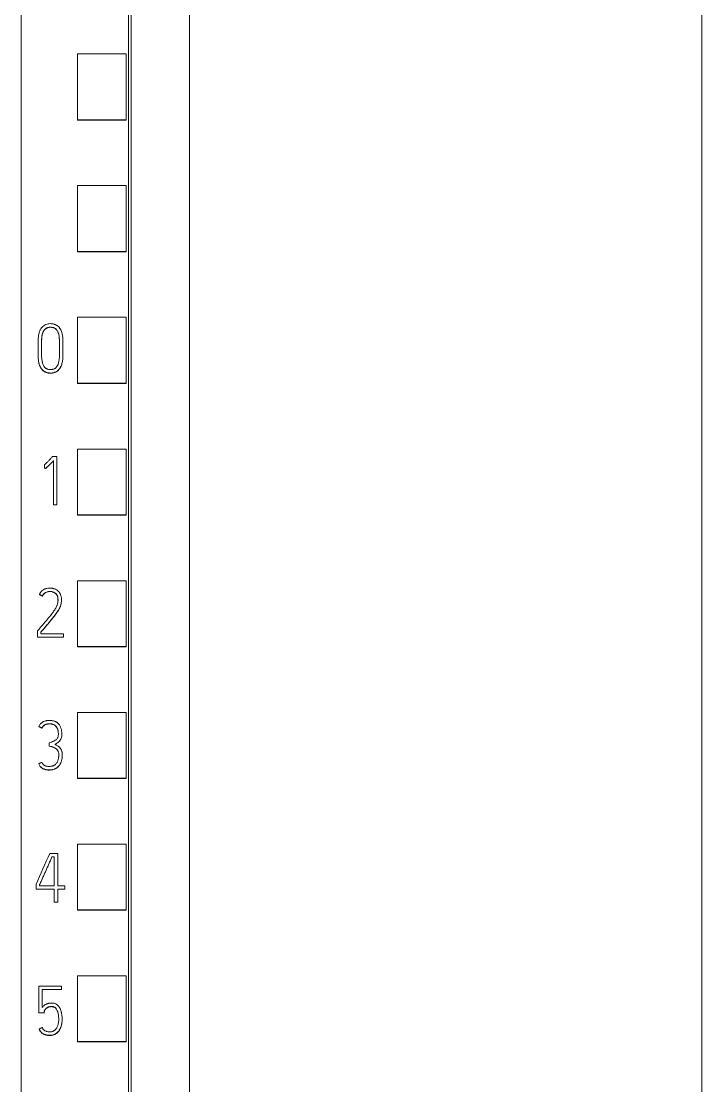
# Model space of a CAD drawing. Header units: millimetres. Extents: x 4134 to 7422, y 1400 to 3585.
# Drawn here: x 5250.65 to 5278.55, y 3271.33 to 3314.99 of the extents above; entities that cross this region are included whole.
import ezdxf

# ---------------------------------------------------------------- set-up
doc = ezdxf.new("R2010")
doc.units = ezdxf.units.MM
doc.layers.add('000-PI-Oprema', color=30, linetype='Continuous', lineweight=5)

# ---------------------------------------------------------------- blocks, each defined once
blk = doc.blocks.new('S7-1500 DI HF - 6ES7521-1BL00-0AB0')
at = {"layer": '000-PI-Oprema', "color": 0, "linetype": 'ByBlock', "lineweight": 0}
for p, q in [((34.8, 134.681), (34.8, 21.262)), ((4.4, 132.4), (4.4, 23.585)), ((2.3, 85.17), (2.3, 87.872)), ((4.3, 87.872), (2.3, 87.872)), ((4.3, 85.17), (4.3, 87.872)), ((2.3, 85.149), (2.3, 85.17)), ((4.3, 85.17), (2.3, 85.17)), ((4.3, 85.149), (2.3, 85.149)), ((4.3, 85.149), (4.3, 85.17)), ((2.3, 79.769), (2.3, 82.471)), ((4.3, 82.471), (2.3, 82.471)), ((4.3, 79.769), (4.3, 82.471)), ((2.3, 79.75), (2.3, 79.769)), ((4.3, 79.769), (2.3, 79.769)), ((4.3, 79.75), (2.3, 79.75)), ((4.3, 79.75), (4.3, 79.769)), ((2.3, 74.367), (2.3, 77.069)), ((4.3, 77.069), (2.3, 77.069)), ((4.3, 74.367), (4.3, 77.069)), ((0.685, 75.808), (0.685, 75.802)), ((1.709, 75.76), (1.709, 75.766)), ((2.3, 74.35), (2.3, 74.367)), ((4.3, 74.367), (2.3, 74.367)), ((4.3, 74.35), (2.3, 74.35)), ((4.3, 74.35), (4.3, 74.367)), ((2.3, 68.966), (2.3, 71.667)), ((4.3, 71.667), (2.3, 71.667)), ((4.3, 68.966), (4.3, 71.667)), ((1.461, 71.366), (1.286, 71.366)), ((1.322, 71.194), (1.322, 69.377)), ((1.461, 69.377), (1.461, 71.366)), ((0.95, 71.02), (0.95, 71.014)), ((0.959, 70.873), (0.959, 70.867)), ((1.322, 69.377), (1.461, 69.377)), ((2.3, 68.95), (2.3, 68.966)), ((4.3, 68.966), (2.3, 68.966)), ((4.3, 68.95), (2.3, 68.95)), ((4.3, 68.95), (4.3, 68.966)), ((2.3, 63.564), (2.3, 66.266)), ((4.3, 66.266), (2.3, 66.266)), ((4.3, 63.564), (4.3, 66.266)), ((0.74, 65.705), (0.74, 65.698)), ((0.865, 65.641), (0.865, 65.635)), ((1.647, 65.472), (1.647, 65.479)), ((0.665, 64.208), (0.665, 63.953)), ((0.665, 63.953), (0.665, 63.947)), ((0.665, 63.953), (1.73, 63.953)), ((0.804, 64.092), (0.804, 64.159)), ((1.73, 64.092), (0.804, 64.092)), ((1.73, 63.953), (1.73, 64.092)), ((1.73, 63.953), (1.73, 63.947)), ((2.3, 63.55), (2.3, 63.564)), ((4.3, 63.564), (2.3, 63.564)), ((4.3, 63.55), (2.3, 63.55)), ((4.3, 63.55), (4.3, 63.564)), ((2.3, 58.163), (2.3, 60.864)), ((4.3, 60.864), (2.3, 60.864)), ((4.3, 58.163), (4.3, 60.864)), ((0.716, 60.285), (0.716, 60.279)), ((0.844, 60.221), (0.844, 60.215)), ((1.662, 59.966), (1.662, 59.973)), ((1.141, 59.62), (1.141, 59.614)), ((1.149, 59.481), (1.149, 59.475)), ((1.679, 59.113), (1.679, 59.119)), ((0.716, 58.758), (0.716, 58.752)), ((2.3, 58.15), (2.3, 58.163)), ((4.3, 58.163), (2.3, 58.163)), ((4.3, 58.15), (2.3, 58.15)), ((4.3, 58.15), (4.3, 58.163)), ((2.3, 52.761), (2.3, 55.462)), ((4.3, 55.462), (2.3, 55.462)), ((4.3, 52.761), (4.3, 55.462)), ((1.166, 55.078), (1.496, 55.078)), ((1.496, 55.078), (1.496, 53.747)), ((1.354, 54.94), (1.257, 54.94)), ((1.354, 53.747), (1.354, 54.94)), ((0.605, 53.609), (0.605, 53.814)), ((0.744, 53.783), (0.744, 53.747)), ((0.744, 53.747), (1.354, 53.747)), ((1.496, 53.747), (1.79, 53.747)), ((1.79, 53.747), (1.79, 53.609)), ((1.354, 53.609), (0.605, 53.609)), ((1.354, 53.079), (1.354, 53.609)), ((1.496, 53.609), (1.496, 53.079)), ((1.79, 53.609), (1.496, 53.609)), ((1.496, 53.079), (1.354, 53.079)), ((2.3, 52.75), (2.3, 52.761)), ((4.3, 52.761), (2.3, 52.761)), ((4.3, 52.75), (2.3, 52.75)), ((4.3, 52.75), (4.3, 52.761)), ((2.3, 47.36), (2.3, 50.061)), ((4.3, 50.061), (2.3, 50.061)), ((4.3, 47.36), (4.3, 50.061)), ((0.722, 49.633), (0.722, 48.535)), ((1.645, 49.633), (0.722, 49.633)), ((0.86, 48.757), (0.86, 49.495)), ((0.86, 49.495), (1.645, 49.495)), ((1.645, 49.495), (1.645, 49.633)), ((1.645, 49.495), (1.645, 49.488)), ((0.722, 48.535), (0.722, 48.529)), ((0.722, 48.535), (0.933, 48.535)), ((0.933, 48.535), (0.933, 48.529)), ((1.673, 48.27), (1.673, 48.276)), ((0.727, 47.878), (0.727, 47.871)), ((2.3, 47.35), (2.3, 47.36)), ((4.3, 47.36), (2.3, 47.36)), ((4.3, 47.35), (2.3, 47.35)), ((4.3, 47.35), (4.3, 47.36))]:
    blk.add_line(p, q, dxfattribs=at)
at = {"layer": '000-PI-Oprema', "color": 18, "linetype": 'ByBlock', "lineweight": 0, "true_color": 0x000000}
blk.add_ellipse((10.823, 15.155), major_axis=(441.592, 998.143), ratio=0.022901, start_param=1.540922, end_param=1.542189, dxfattribs=at)
at = {"layer": '000-PI-Oprema', "color": 0, "linetype": 'ByBlock', "lineweight": 0}
for points, knots in [([(4.5, 132.586), (4.5, 129.542), (4.5, 119.972), (4.5, 105.802), (4.5, 91.235), (4.5, 77.025), (4.5, 62.731), (4.5, 47.245), (4.5, 34.605), (4.5, 26.64), (4.5, 23.299)], [0, 0, 0, 0, 0.083934, 0.263736, 0.389889, 0.484142, 0.653794, 0.78188, 0.908517, 1, 1, 1, 1]), ([(6.9, 129.52), (6.9, 127.497), (6.9, 118.948), (6.9, 105.802), (6.9, 91.235), (6.9, 77.025), (6.9, 62.731), (6.9, 47.245), (6.9, 34.486), (6.9, 25.605), (6.9, 21.348), (6.9, 20.55)], [0, 0, 0, 0, 0.055935, 0.236292, 0.362833, 0.457376, 0.627551, 0.756032, 0.883059, 0.978086, 1, 1, 1, 1]), ([(27.9, 129.52), (27.9, 127.497), (27.9, 118.948), (27.9, 105.802), (27.9, 91.235), (27.9, 77.025), (27.9, 62.731), (27.9, 47.245), (27.9, 34.486), (27.9, 25.605), (27.9, 21.348), (27.9, 20.55)], [0, 0, 0, 0, 0.055935, 0.236292, 0.362833, 0.457376, 0.627551, 0.756032, 0.883059, 0.978086, 1, 1, 1, 1]), ([(1.026, 76.779), (1.052, 76.789), (1.078, 76.796), (1.13, 76.805), (1.157, 76.808), (1.212, 76.809), (1.238, 76.807), (1.292, 76.8), (1.318, 76.794), (1.357, 76.783), (1.37, 76.778), (1.395, 76.769), (1.42, 76.758), (1.444, 76.746), (1.461, 76.735), (1.467, 76.732), (1.478, 76.724), (1.483, 76.72), (1.51, 76.7), (1.53, 76.681), (1.556, 76.651), (1.564, 76.64), (1.58, 76.619), (1.588, 76.607), (1.609, 76.573), (1.621, 76.549), (1.642, 76.5), (1.651, 76.475), (1.663, 76.436), (1.667, 76.423), (1.673, 76.397), (1.682, 76.358), (1.697, 76.266), (1.702, 76.187), (1.707, 76.081), (1.708, 76.028), (1.709, 75.922), (1.709, 75.869), (1.709, 75.763), (1.709, 75.657), (1.708, 75.551), (1.704, 75.446), (1.702, 75.393), (1.691, 75.287), (1.682, 75.235), (1.665, 75.17), (1.662, 75.157), (1.653, 75.131), (1.649, 75.118), (1.635, 75.08), (1.624, 75.056), (1.606, 75.019), (1.599, 75.008), (1.585, 74.984), (1.578, 74.973), (1.555, 74.94), (1.537, 74.92), (1.508, 74.892), (1.498, 74.883), (1.482, 74.871), (1.477, 74.867), (1.465, 74.859), (1.46, 74.855), (1.431, 74.837), (1.407, 74.826), (1.369, 74.811), (1.356, 74.807), (1.33, 74.8), (1.316, 74.796), (1.277, 74.789), (1.25, 74.786), (1.21, 74.784), (1.196, 74.784), (1.169, 74.785), (1.155, 74.786), (1.115, 74.79), (1.088, 74.795), (1.049, 74.806), (1.037, 74.81), (1.011, 74.819), (0.998, 74.824), (0.961, 74.841), (0.938, 74.855), (0.905, 74.878), (0.895, 74.887), (0.874, 74.905), (0.865, 74.915), (0.837, 74.945), (0.821, 74.966), (0.799, 75.001), (0.792, 75.012), (0.779, 75.036), (0.773, 75.048), (0.757, 75.085), (0.747, 75.11), (0.735, 75.149), (0.731, 75.162), (0.725, 75.188), (0.722, 75.201), (0.713, 75.241), (0.709, 75.267), (0.691, 75.4), (0.688, 75.507), (0.686, 75.668), (0.685, 75.721), (0.685, 75.828), (0.685, 75.882), (0.687, 75.989), (0.688, 76.042), (0.693, 76.149), (0.696, 76.202), (0.707, 76.308), (0.714, 76.361), (0.732, 76.44), (0.739, 76.466), (0.753, 76.504), (0.758, 76.517), (0.769, 76.542), (0.775, 76.555), (0.795, 76.591), (0.81, 76.614), (0.836, 76.646), (0.846, 76.656), (0.865, 76.676), (0.875, 76.686), (0.906, 76.713), (0.928, 76.729), (0.963, 76.75), (0.976, 76.757), (0.994, 76.766), (1.004, 76.77), (1.015, 76.775), (1.02, 76.777), (1.023, 76.778), (1.025, 76.779), (1.026, 76.779)], [0, 0, 0, 0, 0.015625, 0.015625, 0.03125, 0.03125, 0.046875, 0.046875, 0.0625, 0.0625, 0.070313, 0.070313, 0.078125, 0.085938, 0.085938, 0.089844, 0.089844, 0.09375, 0.09375, 0.109375, 0.109375, 0.117188, 0.117188, 0.125, 0.125, 0.140625, 0.140625, 0.15625, 0.15625, 0.164063, 0.164063, 0.171875, 0.1875, 0.21875, 0.21875, 0.25, 0.25, 0.28125, 0.28125, 0.3125, 0.34375, 0.34375, 0.375, 0.375, 0.40625, 0.40625, 0.414063, 0.414063, 0.421875, 0.421875, 0.4375, 0.4375, 0.445313, 0.445313, 0.453125, 0.453125, 0.46875, 0.46875, 0.476563, 0.476563, 0.480469, 0.480469, 0.484375, 0.484375, 0.5, 0.5, 0.507813, 0.507813, 0.515625, 0.515625, 0.53125, 0.53125, 0.539063, 0.539063, 0.546875, 0.546875, 0.5625, 0.5625, 0.570313, 0.570313, 0.578125, 0.578125, 0.59375, 0.59375, 0.601563, 0.601563, 0.609375, 0.609375, 0.625, 0.625, 0.632813, 0.632813, 0.640625, 0.640625, 0.65625, 0.65625, 0.664063, 0.664063, 0.671875, 0.671875, 0.6875, 0.6875, 0.75, 0.75, 0.78125, 0.78125, 0.8125, 0.8125, 0.84375, 0.84375, 0.875, 0.875, 0.90625, 0.90625, 0.921875, 0.921875, 0.929688, 0.929688, 0.9375, 0.9375, 0.953125, 0.953125, 0.960938, 0.960938, 0.96875, 0.96875, 0.984375, 0.984375, 0.992188, 0.992188, 0.996094, 0.998047, 0.999023, 0.999023, 1, 1, 1, 1]), ([(1.369, 76.626), (1.389, 76.615), (1.407, 76.602), (1.439, 76.571), (1.453, 76.553), (1.478, 76.516), (1.489, 76.496), (1.508, 76.456), (1.517, 76.435), (1.538, 76.371), (1.547, 76.328), (1.555, 76.262), (1.557, 76.239), (1.561, 76.195), (1.562, 76.172), (1.567, 76.061), (1.57, 75.971), (1.571, 75.793), (1.57, 75.703), (1.569, 75.569), (1.568, 75.502), (1.564, 75.435), (1.561, 75.391), (1.558, 75.368), (1.55, 75.302), (1.542, 75.258), (1.525, 75.193), (1.519, 75.172), (1.508, 75.14), (1.504, 75.13), (1.495, 75.109), (1.485, 75.089), (1.474, 75.07), (1.462, 75.051), (1.455, 75.041), (1.434, 75.015), (1.419, 74.999), (1.391, 74.979), (1.382, 74.973), (1.362, 74.962), (1.352, 74.957), (1.331, 74.948), (1.321, 74.945), (1.299, 74.938), (1.288, 74.935), (1.255, 74.929), (1.233, 74.926), (1.2, 74.925), (1.188, 74.925), (1.166, 74.926), (1.155, 74.927), (1.122, 74.932), (1.1, 74.937), (1.068, 74.947), (1.057, 74.951), (1.036, 74.96), (1.016, 74.97), (0.998, 74.983), (0.985, 74.993), (0.98, 74.997), (0.972, 75.005), (0.968, 75.009), (0.956, 75.021), (0.949, 75.029), (0.936, 75.047), (0.93, 75.057), (0.912, 75.086), (0.903, 75.106), (0.886, 75.147), (0.879, 75.169), (0.87, 75.201), (0.867, 75.212), (0.862, 75.233), (0.854, 75.266), (0.849, 75.299), (0.84, 75.364), (0.836, 75.408), (0.828, 75.54), (0.827, 75.628), (0.827, 75.761), (0.827, 75.805), (0.828, 75.893), (0.828, 76.025), (0.833, 76.157), (0.843, 76.267), (0.846, 76.289), (0.853, 76.333), (0.857, 76.355), (0.864, 76.387), (0.867, 76.397), (0.874, 76.419), (0.877, 76.429), (0.889, 76.46), (0.898, 76.48), (0.914, 76.508), (0.92, 76.518), (0.933, 76.536), (0.939, 76.545), (0.96, 76.571), (0.976, 76.586), (1.001, 76.607), (1.01, 76.614), (1.029, 76.626), (1.038, 76.632), (1.068, 76.646), (1.089, 76.653), (1.132, 76.662), (1.154, 76.664), (1.198, 76.665), (1.22, 76.664), (1.264, 76.659), (1.286, 76.656), (1.318, 76.648), (1.329, 76.644), (1.344, 76.638), (1.349, 76.636), (1.357, 76.633), (1.359, 76.632), (1.364, 76.629), (1.367, 76.628), (1.369, 76.626)], [0, 0, 0, 0, 0.015625, 0.015625, 0.03125, 0.03125, 0.046875, 0.046875, 0.0625, 0.0625, 0.09375, 0.09375, 0.109375, 0.109375, 0.125, 0.125, 0.1875, 0.1875, 0.25, 0.25, 0.28125, 0.296875, 0.296875, 0.3125, 0.3125, 0.34375, 0.34375, 0.359375, 0.359375, 0.367188, 0.367188, 0.375, 0.382813, 0.382813, 0.390625, 0.390625, 0.40625, 0.40625, 0.414063, 0.414063, 0.421875, 0.421875, 0.429688, 0.429688, 0.4375, 0.4375, 0.453125, 0.453125, 0.460938, 0.460938, 0.46875, 0.46875, 0.484375, 0.484375, 0.492188, 0.492188, 0.5, 0.507813, 0.507813, 0.511719, 0.511719, 0.515625, 0.515625, 0.523438, 0.523438, 0.53125, 0.53125, 0.546875, 0.546875, 0.5625, 0.5625, 0.570313, 0.570313, 0.578125, 0.59375, 0.59375, 0.625, 0.625, 0.6875, 0.6875, 0.71875, 0.71875, 0.75, 0.8125, 0.8125, 0.828125, 0.828125, 0.84375, 0.84375, 0.851563, 0.851563, 0.859375, 0.859375, 0.875, 0.875, 0.882813, 0.882813, 0.890625, 0.890625, 0.90625, 0.90625, 0.914063, 0.914063, 0.921875, 0.921875, 0.9375, 0.9375, 0.953125, 0.953125, 0.96875, 0.96875, 0.984375, 0.984375, 0.992187, 0.992187, 0.996094, 0.996094, 0.998047, 0.998047, 1, 1, 1, 1]), ([(1.369, 76.62), (1.349, 76.631), (1.328, 76.639), (1.296, 76.647), (1.285, 76.649), (1.263, 76.653), (1.252, 76.655), (1.219, 76.658), (1.196, 76.659), (1.152, 76.658), (1.13, 76.655), (1.097, 76.648), (1.086, 76.645), (1.065, 76.638), (1.054, 76.633), (1.034, 76.623), (1.025, 76.618), (1.006, 76.605), (0.997, 76.598), (0.98, 76.583), (0.972, 76.576), (0.956, 76.559), (0.949, 76.551), (0.928, 76.524), (0.916, 76.505), (0.9, 76.476), (0.895, 76.466), (0.886, 76.445), (0.882, 76.435), (0.87, 76.403), (0.864, 76.382), (0.85, 76.316), (0.844, 76.272), (0.836, 76.184), (0.833, 76.139), (0.83, 76.05), (0.829, 76.006), (0.828, 75.917), (0.827, 75.872), (0.827, 75.789), (0.827, 75.751), (0.827, 75.712)], [0, 0, 0, 0, 0.050692, 0.050692, 0.076038, 0.076038, 0.101384, 0.101384, 0.152076, 0.152076, 0.202768, 0.202768, 0.228114, 0.228114, 0.25346, 0.25346, 0.278806, 0.278806, 0.304152, 0.304152, 0.329498, 0.329498, 0.354844, 0.354844, 0.405536, 0.405536, 0.430882, 0.430882, 0.456228, 0.456228, 0.506919, 0.506919, 0.608303, 0.608303, 0.709687, 0.709687, 0.811071, 0.811071, 0.912455, 0.912455, 1, 1, 1, 1]), ([(1.571, 75.808), (1.571, 75.834), (1.571, 75.86), (1.57, 75.974), (1.567, 76.062), (1.56, 76.194), (1.558, 76.238), (1.546, 76.325), (1.537, 76.368), (1.52, 76.42), (1.516, 76.431), (1.507, 76.451), (1.503, 76.462), (1.488, 76.492), (1.478, 76.511), (1.459, 76.538), (1.452, 76.547), (1.438, 76.565), (1.423, 76.581), (1.406, 76.595), (1.393, 76.605), (1.388, 76.609), (1.379, 76.615), (1.374, 76.617), (1.369, 76.62)], [0, 0, 0, 0, 0.088977, 0.088977, 0.392651, 0.392651, 0.544488, 0.544488, 0.696326, 0.696326, 0.734285, 0.734285, 0.772244, 0.772244, 0.848163, 0.848163, 0.886122, 0.886122, 0.924081, 0.962041, 0.962041, 0.98102, 0.98102, 1, 1, 1, 1]), ([(0.685, 75.802), (0.685, 75.738), (0.686, 75.674), (0.687, 75.557), (0.688, 75.503), (0.692, 75.422), (0.694, 75.395), (0.699, 75.342), (0.702, 75.315), (0.712, 75.235), (0.723, 75.182), (0.743, 75.118), (0.747, 75.105), (0.757, 75.08), (0.762, 75.067), (0.778, 75.031), (0.791, 75.007), (0.813, 74.973), (0.82, 74.962), (0.837, 74.941), (0.845, 74.93), (0.872, 74.9), (0.892, 74.882), (0.925, 74.858), (0.936, 74.851), (0.959, 74.837), (0.971, 74.83), (1.008, 74.813), (1.033, 74.804), (1.073, 74.793), (1.086, 74.79), (1.112, 74.785), (1.126, 74.783), (1.166, 74.779), (1.193, 74.777), (1.234, 74.779), (1.247, 74.78), (1.274, 74.783), (1.287, 74.785), (1.327, 74.792), (1.352, 74.799), (1.39, 74.813), (1.403, 74.818), (1.428, 74.83), (1.439, 74.837), (1.474, 74.857), (1.495, 74.874), (1.535, 74.911), (1.553, 74.932), (1.576, 74.965), (1.584, 74.976), (1.598, 74.999), (1.605, 75.011), (1.623, 75.047), (1.634, 75.071), (1.653, 75.122), (1.661, 75.147), (1.675, 75.199), (1.681, 75.226), (1.69, 75.279), (1.701, 75.358), (1.704, 75.438), (1.708, 75.545), (1.709, 75.634), (1.709, 75.724), (1.709, 75.76)], [0, 0, 0, 0, 0.074801, 0.074801, 0.137845, 0.137845, 0.169367, 0.169367, 0.200889, 0.200889, 0.263933, 0.263933, 0.279694, 0.279694, 0.295455, 0.295455, 0.326976, 0.326976, 0.342737, 0.342737, 0.358498, 0.358498, 0.39002, 0.39002, 0.405781, 0.405781, 0.421542, 0.421542, 0.453064, 0.453064, 0.468825, 0.468825, 0.484586, 0.484586, 0.516108, 0.516108, 0.531869, 0.531869, 0.54763, 0.54763, 0.579151, 0.579151, 0.594912, 0.594912, 0.610673, 0.610673, 0.642195, 0.642195, 0.673717, 0.673717, 0.689478, 0.689478, 0.705239, 0.705239, 0.736761, 0.736761, 0.768283, 0.768283, 0.799805, 0.799805, 0.831326, 0.89437, 0.89437, 0.957414, 1, 1, 1, 1]), ([(1.286, 71.366), (1.26, 71.336), (1.233, 71.306), (1.178, 71.247), (1.151, 71.217), (1.11, 71.173), (1.096, 71.159), (1.068, 71.13), (1.054, 71.115), (1.025, 71.087), (1.011, 71.073), (0.981, 71.046), (0.966, 71.033), (0.95, 71.02)], [0, 0, 0, 0, 0.25, 0.25, 0.5, 0.5, 0.625, 0.625, 0.75, 0.75, 0.875, 0.875, 1, 1, 1, 1]), ([(0.959, 70.873), (0.964, 70.873), (0.969, 70.874), (0.979, 70.876), (0.984, 70.877), (0.994, 70.881), (0.999, 70.883), (1.007, 70.888), (1.012, 70.891), (1.024, 70.9), (1.033, 70.906), (1.049, 70.919), (1.056, 70.925), (1.079, 70.946), (1.094, 70.96), (1.124, 70.988), (1.138, 71.002), (1.182, 71.046), (1.21, 71.075), (1.266, 71.134), (1.294, 71.164), (1.322, 71.194)], [0, 0, 0, 0, 0.03125, 0.03125, 0.0625, 0.0625, 0.09375, 0.09375, 0.125, 0.125, 0.1875, 0.1875, 0.25, 0.25, 0.375, 0.375, 0.5, 0.5, 0.75, 0.75, 1, 1, 1, 1]), ([(1.322, 71.188), (1.294, 71.158), (1.266, 71.128), (1.21, 71.069), (1.182, 71.039), (1.138, 70.996), (1.124, 70.982), (1.094, 70.953), (1.079, 70.939), (1.056, 70.919), (1.048, 70.912), (1.032, 70.9), (1.024, 70.893), (1.012, 70.885), (1.007, 70.882), (0.999, 70.877), (0.994, 70.874), (0.984, 70.871), (0.979, 70.87), (0.969, 70.868), (0.964, 70.867), (0.959, 70.867)], [0, 0, 0, 0, 0.25, 0.25, 0.5, 0.5, 0.625, 0.625, 0.75, 0.75, 0.8125, 0.8125, 0.875, 0.875, 0.90625, 0.90625, 0.9375, 0.9375, 0.96875, 0.96875, 1, 1, 1, 1]), ([(0.804, 64.159), (0.843, 64.205), (0.881, 64.251), (0.959, 64.342), (0.999, 64.388), (1.077, 64.48), (1.116, 64.526), (1.193, 64.618), (1.232, 64.665), (1.308, 64.758), (1.346, 64.805), (1.4, 64.877), (1.418, 64.901), (1.453, 64.951), (1.471, 64.975), (1.504, 65.026), (1.52, 65.051), (1.55, 65.103), (1.564, 65.129), (1.583, 65.17), (1.589, 65.184), (1.6, 65.212), (1.605, 65.227), (1.62, 65.27), (1.627, 65.299), (1.638, 65.358), (1.642, 65.388), (1.646, 65.433), (1.646, 65.448), (1.647, 65.479), (1.647, 65.494), (1.645, 65.539), (1.641, 65.569), (1.634, 65.613), (1.63, 65.628), (1.623, 65.658), (1.618, 65.672), (1.608, 65.701), (1.602, 65.714), (1.588, 65.741), (1.581, 65.754), (1.569, 65.774), (1.565, 65.78), (1.556, 65.792), (1.551, 65.798), (1.536, 65.816), (1.526, 65.827), (1.505, 65.848), (1.494, 65.858), (1.476, 65.872), (1.47, 65.877), (1.457, 65.885), (1.45, 65.889), (1.417, 65.908), (1.39, 65.921), (1.347, 65.936), (1.332, 65.94), (1.303, 65.948), (1.288, 65.951), (1.258, 65.956), (1.243, 65.958), (1.213, 65.961), (1.198, 65.962), (1.168, 65.962), (1.153, 65.962), (1.122, 65.961), (1.107, 65.96), (1.062, 65.954), (1.032, 65.948), (0.989, 65.935), (0.975, 65.93), (0.954, 65.92), (0.947, 65.917), (0.933, 65.91), (0.927, 65.906), (0.894, 65.888), (0.87, 65.87), (0.836, 65.839), (0.825, 65.829), (0.804, 65.806), (0.795, 65.795), (0.768, 65.758), (0.752, 65.732), (0.74, 65.705)], [0, 0, 0, 0, 0.0625, 0.0625, 0.125, 0.125, 0.1875, 0.1875, 0.25, 0.25, 0.3125, 0.3125, 0.34375, 0.34375, 0.375, 0.375, 0.40625, 0.40625, 0.4375, 0.4375, 0.453125, 0.453125, 0.46875, 0.46875, 0.5, 0.5, 0.53125, 0.53125, 0.546875, 0.546875, 0.5625, 0.5625, 0.59375, 0.59375, 0.609375, 0.609375, 0.625, 0.625, 0.640625, 0.640625, 0.65625, 0.65625, 0.664063, 0.664063, 0.671875, 0.671875, 0.6875, 0.6875, 0.703125, 0.703125, 0.710938, 0.710938, 0.71875, 0.71875, 0.75, 0.75, 0.765625, 0.765625, 0.78125, 0.78125, 0.796875, 0.796875, 0.8125, 0.8125, 0.828125, 0.828125, 0.84375, 0.84375, 0.875, 0.875, 0.890625, 0.890625, 0.898438, 0.898438, 0.90625, 0.90625, 0.9375, 0.9375, 0.953125, 0.953125, 0.96875, 0.96875, 1, 1, 1, 1]), ([(0.865, 65.641), (0.876, 65.664), (0.89, 65.686), (0.914, 65.717), (0.922, 65.726), (0.941, 65.744), (0.951, 65.753), (0.982, 65.776), (1.005, 65.788), (1.054, 65.808), (1.078, 65.815), (1.117, 65.822), (1.129, 65.824), (1.155, 65.826), (1.168, 65.827), (1.207, 65.826), (1.233, 65.823), (1.271, 65.815), (1.283, 65.811), (1.308, 65.803), (1.32, 65.798), (1.355, 65.781), (1.377, 65.768), (1.408, 65.743), (1.417, 65.735), (1.435, 65.716), (1.443, 65.706), (1.454, 65.69), (1.458, 65.684), (1.464, 65.673), (1.474, 65.656), (1.481, 65.638), (1.489, 65.613), (1.492, 65.6), (1.498, 65.575), (1.5, 65.562), (1.503, 65.536), (1.504, 65.523), (1.505, 65.498), (1.506, 65.485), (1.505, 65.459), (1.505, 65.446), (1.503, 65.42), (1.502, 65.407), (1.497, 65.368), (1.492, 65.343), (1.482, 65.306), (1.478, 65.293), (1.47, 65.269), (1.465, 65.256), (1.451, 65.22), (1.44, 65.197), (1.416, 65.152), (1.403, 65.13), (1.377, 65.086), (1.363, 65.064), (1.32, 65), (1.29, 64.959), (1.198, 64.835), (1.133, 64.755), (1.034, 64.637), (1, 64.598), (0.934, 64.52), (0.9, 64.481), (0.833, 64.403), (0.799, 64.364), (0.732, 64.286), (0.698, 64.247), (0.665, 64.208)], [0, 0, 0, 0, 0.03125, 0.03125, 0.046875, 0.046875, 0.0625, 0.0625, 0.09375, 0.09375, 0.125, 0.125, 0.140625, 0.140625, 0.15625, 0.15625, 0.1875, 0.1875, 0.203125, 0.203125, 0.21875, 0.21875, 0.25, 0.25, 0.265625, 0.265625, 0.28125, 0.28125, 0.289062, 0.289062, 0.296875, 0.3125, 0.3125, 0.328125, 0.328125, 0.34375, 0.34375, 0.359375, 0.359375, 0.375, 0.375, 0.390625, 0.390625, 0.40625, 0.40625, 0.4375, 0.4375, 0.453125, 0.453125, 0.46875, 0.46875, 0.5, 0.5, 0.53125, 0.53125, 0.5625, 0.5625, 0.625, 0.625, 0.75, 0.75, 0.8125, 0.8125, 0.875, 0.875, 0.9375, 0.9375, 1, 1, 1, 1]), ([(1.506, 65.469), (1.506, 65.48), (1.505, 65.49), (1.504, 65.514), (1.503, 65.527), (1.5, 65.552), (1.498, 65.565), (1.493, 65.591), (1.49, 65.603), (1.482, 65.628), (1.477, 65.64), (1.469, 65.658), (1.466, 65.664), (1.46, 65.675), (1.456, 65.681), (1.438, 65.708), (1.42, 65.727), (1.395, 65.747), (1.39, 65.752), (1.379, 65.759), (1.363, 65.77), (1.334, 65.786), (1.31, 65.796), (1.286, 65.804), (1.273, 65.808), (1.235, 65.817), (1.209, 65.82), (1.157, 65.821), (1.118, 65.817), (1.08, 65.808), (1.055, 65.801), (1.042, 65.797), (1.018, 65.787), (1.007, 65.782), (0.984, 65.769), (0.973, 65.762), (0.941, 65.739), (0.922, 65.721), (0.898, 65.691), (0.891, 65.68), (0.877, 65.658), (0.87, 65.646), (0.865, 65.635)], [0, 0, 0, 0, 0.034384, 0.034384, 0.076368, 0.076368, 0.118351, 0.118351, 0.160334, 0.160334, 0.202317, 0.202317, 0.223309, 0.223309, 0.244301, 0.244301, 0.328267, 0.328267, 0.349259, 0.349259, 0.370251, 0.412234, 0.454217, 0.454217, 0.496201, 0.496201, 0.580167, 0.580167, 0.664134, 0.706117, 0.706117, 0.7481, 0.7481, 0.790084, 0.790084, 0.832067, 0.832067, 0.916033, 0.916033, 0.958017, 0.958017, 1, 1, 1, 1]), ([(1.647, 65.472), (1.647, 65.467), (1.647, 65.461), (1.646, 65.44), (1.646, 65.425), (1.642, 65.38), (1.638, 65.35), (1.626, 65.291), (1.619, 65.262), (1.605, 65.219), (1.6, 65.204), (1.588, 65.176), (1.582, 65.162), (1.563, 65.121), (1.549, 65.095), (1.519, 65.043), (1.503, 65.018), (1.47, 64.968), (1.452, 64.943), (1.417, 64.894), (1.4, 64.87), (1.345, 64.798), (1.307, 64.751), (1.231, 64.658), (1.193, 64.611), (1.116, 64.519), (1.077, 64.473), (0.998, 64.382), (0.959, 64.336), (0.881, 64.244), (0.842, 64.198), (0.804, 64.152)], [0, 0, 0, 0, 0.010377, 0.010377, 0.038652, 0.038652, 0.095202, 0.095202, 0.151752, 0.151752, 0.180027, 0.180027, 0.208302, 0.208302, 0.264851, 0.264851, 0.321401, 0.321401, 0.377951, 0.377951, 0.434501, 0.434501, 0.547601, 0.547601, 0.660701, 0.660701, 0.7738, 0.7738, 0.8869, 0.8869, 1, 1, 1, 1]), ([(0.716, 60.285), (0.724, 60.304), (0.744, 60.339), (0.769, 60.371), (0.789, 60.393), (0.796, 60.401), (0.811, 60.415), (0.818, 60.421), (0.842, 60.441), (0.858, 60.452), (0.884, 60.468), (0.893, 60.473), (0.911, 60.483), (0.92, 60.487), (0.948, 60.499), (0.967, 60.506), (0.996, 60.515), (1.005, 60.517), (1.025, 60.522), (1.035, 60.524), (1.065, 60.529), (1.105, 60.533), (1.145, 60.535), (1.185, 60.534), (1.205, 60.533), (1.246, 60.53), (1.266, 60.527), (1.305, 60.519), (1.325, 60.514), (1.363, 60.502), (1.382, 60.495), (1.41, 60.482), (1.419, 60.477), (1.436, 60.467), (1.445, 60.462), (1.47, 60.445), (1.486, 60.433), (1.508, 60.412), (1.515, 60.405), (1.529, 60.391), (1.536, 60.383), (1.568, 60.344), (1.589, 60.31), (1.622, 60.235), (1.634, 60.197), (1.647, 60.139), (1.651, 60.119), (1.656, 60.079), (1.659, 60.059), (1.661, 60.018), (1.662, 59.998), (1.662, 59.958), (1.662, 59.938), (1.659, 59.898), (1.657, 59.878), (1.648, 59.838), (1.643, 59.819), (1.628, 59.781), (1.619, 59.763), (1.604, 59.737), (1.599, 59.728), (1.587, 59.712), (1.581, 59.704), (1.561, 59.681), (1.547, 59.667), (1.524, 59.646), (1.517, 59.64), (1.501, 59.628), (1.492, 59.622), (1.467, 59.605), (1.45, 59.595), (1.415, 59.575), (1.397, 59.565), (1.379, 59.556)], [0, 0, 0, 0, 0.03125, 0.0625, 0.0625, 0.078125, 0.078125, 0.09375, 0.09375, 0.125, 0.125, 0.140625, 0.140625, 0.15625, 0.15625, 0.1875, 0.1875, 0.203125, 0.203125, 0.21875, 0.21875, 0.25, 0.28125, 0.28125, 0.3125, 0.3125, 0.34375, 0.34375, 0.375, 0.375, 0.40625, 0.40625, 0.421875, 0.421875, 0.4375, 0.4375, 0.46875, 0.46875, 0.484375, 0.484375, 0.5, 0.5, 0.5625, 0.5625, 0.625, 0.625, 0.65625, 0.65625, 0.6875, 0.6875, 0.71875, 0.71875, 0.75, 0.75, 0.78125, 0.78125, 0.8125, 0.8125, 0.84375, 0.84375, 0.859375, 0.859375, 0.875, 0.875, 0.90625, 0.90625, 0.921875, 0.921875, 0.9375, 0.9375, 0.96875, 0.96875, 1, 1, 1, 1]), ([(1.141, 59.62), (1.172, 59.629), (1.204, 59.639), (1.267, 59.658), (1.298, 59.668), (1.343, 59.689), (1.358, 59.697), (1.386, 59.713), (1.4, 59.723), (1.42, 59.738), (1.426, 59.743), (1.438, 59.755), (1.444, 59.761), (1.46, 59.779), (1.47, 59.792), (1.484, 59.813), (1.488, 59.82), (1.495, 59.835), (1.499, 59.842), (1.508, 59.865), (1.512, 59.881), (1.518, 59.914), (1.519, 59.93), (1.521, 59.963), (1.521, 59.98), (1.52, 60.029), (1.518, 60.062), (1.51, 60.111), (1.507, 60.127), (1.5, 60.151), (1.498, 60.159), (1.493, 60.175), (1.49, 60.183), (1.481, 60.206), (1.473, 60.221), (1.457, 60.25), (1.448, 60.264), (1.428, 60.29), (1.417, 60.302), (1.399, 60.319), (1.393, 60.325), (1.38, 60.335), (1.373, 60.34), (1.352, 60.354), (1.337, 60.361), (1.306, 60.374), (1.291, 60.379), (1.258, 60.387), (1.242, 60.39), (1.209, 60.394), (1.192, 60.395), (1.159, 60.396), (1.143, 60.396), (1.109, 60.394), (1.093, 60.392), (1.06, 60.387), (1.044, 60.383), (1.02, 60.376), (1.012, 60.373), (0.996, 60.368), (0.989, 60.364), (0.974, 60.357), (0.966, 60.353), (0.952, 60.345), (0.945, 60.34), (0.925, 60.326), (0.912, 60.315), (0.889, 60.291), (0.878, 60.278), (0.86, 60.251), (0.851, 60.236), (0.844, 60.221)], [0, 0, 0, 0, 0.0625, 0.0625, 0.125, 0.125, 0.15625, 0.15625, 0.1875, 0.1875, 0.203125, 0.203125, 0.21875, 0.21875, 0.25, 0.25, 0.265625, 0.265625, 0.28125, 0.28125, 0.3125, 0.3125, 0.34375, 0.34375, 0.375, 0.375, 0.4375, 0.4375, 0.46875, 0.46875, 0.484375, 0.484375, 0.5, 0.5, 0.53125, 0.53125, 0.5625, 0.5625, 0.59375, 0.59375, 0.609375, 0.609375, 0.625, 0.625, 0.65625, 0.65625, 0.6875, 0.6875, 0.71875, 0.71875, 0.75, 0.75, 0.78125, 0.78125, 0.8125, 0.8125, 0.84375, 0.84375, 0.859375, 0.859375, 0.875, 0.875, 0.890625, 0.890625, 0.90625, 0.90625, 0.9375, 0.9375, 0.96875, 0.96875, 1, 1, 1, 1]), ([(0.844, 60.215), (0.851, 60.23), (0.859, 60.244), (0.878, 60.271), (0.888, 60.284), (0.905, 60.302), (0.911, 60.308), (0.924, 60.318), (0.931, 60.324), (0.944, 60.333), (0.951, 60.338), (0.965, 60.346), (0.972, 60.35), (0.994, 60.361), (1.01, 60.367), (1.042, 60.377), (1.058, 60.38), (1.091, 60.385), (1.107, 60.387), (1.14, 60.39), (1.157, 60.39), (1.206, 60.389), (1.239, 60.385), (1.28, 60.376), (1.288, 60.374), (1.304, 60.369), (1.311, 60.366), (1.334, 60.356), (1.349, 60.349), (1.37, 60.336), (1.377, 60.331), (1.39, 60.321), (1.397, 60.315), (1.415, 60.298), (1.426, 60.286), (1.441, 60.266), (1.446, 60.26), (1.455, 60.246), (1.468, 60.225), (1.479, 60.202), (1.492, 60.172), (1.497, 60.156), (1.505, 60.126), (1.508, 60.112), (1.511, 60.098)], [0, 0, 0, 0, 0.055991, 0.055991, 0.111982, 0.111982, 0.139978, 0.139978, 0.167973, 0.167973, 0.195969, 0.195969, 0.223964, 0.223964, 0.279955, 0.279955, 0.335946, 0.335946, 0.391937, 0.391937, 0.447928, 0.447928, 0.55991, 0.55991, 0.587906, 0.587906, 0.615901, 0.615901, 0.671892, 0.671892, 0.699888, 0.699888, 0.727884, 0.727884, 0.783875, 0.783875, 0.81187, 0.81187, 0.839866, 0.895857, 0.895857, 0.951848, 0.951848, 1, 1, 1, 1]), ([(1.656, 59.874), (1.658, 59.886), (1.659, 59.898), (1.662, 59.929), (1.662, 59.947), (1.662, 59.966)], [0, 0, 0, 0, 0.4, 0.4, 1, 1, 1, 1]), ([(1.379, 59.556), (1.398, 59.546), (1.416, 59.536), (1.453, 59.515), (1.471, 59.504), (1.506, 59.481), (1.523, 59.469), (1.547, 59.449), (1.555, 59.442), (1.57, 59.427), (1.578, 59.419), (1.598, 59.395), (1.61, 59.378), (1.627, 59.351), (1.632, 59.342), (1.641, 59.323), (1.645, 59.313), (1.657, 59.284), (1.663, 59.264), (1.67, 59.233), (1.671, 59.222), (1.675, 59.201), (1.676, 59.191), (1.678, 59.159), (1.679, 59.138), (1.679, 59.096), (1.678, 59.075), (1.675, 59.034), (1.673, 59.013), (1.668, 58.971), (1.665, 58.95), (1.652, 58.889), (1.641, 58.849), (1.621, 58.8), (1.617, 58.79), (1.608, 58.771), (1.603, 58.762), (1.588, 58.734), (1.577, 58.716), (1.552, 58.682), (1.539, 58.666), (1.517, 58.643), (1.509, 58.635), (1.493, 58.621), (1.485, 58.614), (1.46, 58.595), (1.443, 58.583), (1.415, 58.568), (1.406, 58.563), (1.387, 58.554), (1.377, 58.55), (1.328, 58.53), (1.287, 58.52), (1.225, 58.51), (1.204, 58.508), (1.161, 58.506), (1.14, 58.505), (1.098, 58.506), (1.077, 58.507), (1.045, 58.511), (1.035, 58.512), (1.014, 58.516), (1.004, 58.518), (0.973, 58.525), (0.953, 58.532), (0.923, 58.543), (0.914, 58.548), (0.894, 58.557), (0.885, 58.562), (0.857, 58.578), (0.84, 58.59), (0.816, 58.61), (0.808, 58.618), (0.793, 58.633), (0.786, 58.641), (0.767, 58.666), (0.756, 58.683), (0.734, 58.72), (0.725, 58.738), (0.716, 58.758)], [0, 0, 0, 0, 0.03125, 0.03125, 0.0625, 0.0625, 0.09375, 0.09375, 0.109375, 0.109375, 0.125, 0.125, 0.15625, 0.15625, 0.171875, 0.171875, 0.1875, 0.1875, 0.21875, 0.21875, 0.234375, 0.234375, 0.25, 0.25, 0.28125, 0.28125, 0.3125, 0.3125, 0.34375, 0.34375, 0.375, 0.375, 0.4375, 0.4375, 0.453125, 0.453125, 0.46875, 0.46875, 0.5, 0.5, 0.53125, 0.53125, 0.546875, 0.546875, 0.5625, 0.5625, 0.59375, 0.59375, 0.609375, 0.609375, 0.625, 0.625, 0.6875, 0.6875, 0.71875, 0.71875, 0.75, 0.75, 0.78125, 0.78125, 0.796875, 0.796875, 0.8125, 0.8125, 0.84375, 0.84375, 0.859375, 0.859375, 0.875, 0.875, 0.90625, 0.90625, 0.921875, 0.921875, 0.9375, 0.9375, 0.96875, 0.96875, 1, 1, 1, 1]), ([(0.844, 58.816), (0.851, 58.8), (0.859, 58.785), (0.877, 58.756), (0.887, 58.742), (0.905, 58.723), (0.911, 58.716), (0.924, 58.705), (0.931, 58.7), (0.945, 58.69), (0.953, 58.686), (0.968, 58.678), (0.976, 58.674), (1.001, 58.665), (1.017, 58.66), (1.051, 58.653), (1.068, 58.65), (1.103, 58.648), (1.12, 58.647), (1.155, 58.647), (1.172, 58.648), (1.206, 58.651), (1.223, 58.653), (1.249, 58.658), (1.257, 58.66), (1.274, 58.664), (1.282, 58.666), (1.307, 58.674), (1.323, 58.68), (1.347, 58.692), (1.354, 58.696), (1.369, 58.705), (1.376, 58.71), (1.397, 58.725), (1.41, 58.737), (1.434, 58.761), (1.445, 58.775), (1.465, 58.804), (1.473, 58.819), (1.488, 58.85), (1.495, 58.867), (1.511, 58.916), (1.519, 58.949), (1.528, 59), (1.53, 59.017), (1.534, 59.052), (1.536, 59.069), (1.537, 59.104), (1.538, 59.121), (1.537, 59.147), (1.537, 59.155), (1.535, 59.173), (1.535, 59.181), (1.531, 59.207), (1.527, 59.224), (1.518, 59.248), (1.515, 59.256), (1.507, 59.272), (1.503, 59.28), (1.49, 59.302), (1.48, 59.316), (1.458, 59.343), (1.446, 59.355), (1.42, 59.378), (1.406, 59.388), (1.377, 59.406), (1.361, 59.415), (1.331, 59.43), (1.315, 59.437), (1.282, 59.449), (1.266, 59.454), (1.217, 59.468), (1.183, 59.476), (1.149, 59.481)], [0, 0, 0, 0, 0.03125, 0.03125, 0.0625, 0.0625, 0.078125, 0.078125, 0.09375, 0.09375, 0.109375, 0.109375, 0.125, 0.125, 0.15625, 0.15625, 0.1875, 0.1875, 0.21875, 0.21875, 0.25, 0.25, 0.28125, 0.28125, 0.296875, 0.296875, 0.3125, 0.3125, 0.34375, 0.34375, 0.359375, 0.359375, 0.375, 0.375, 0.40625, 0.40625, 0.4375, 0.4375, 0.46875, 0.46875, 0.5, 0.5, 0.5625, 0.5625, 0.59375, 0.59375, 0.625, 0.625, 0.65625, 0.65625, 0.671875, 0.671875, 0.6875, 0.6875, 0.71875, 0.71875, 0.734375, 0.734375, 0.75, 0.75, 0.78125, 0.78125, 0.8125, 0.8125, 0.84375, 0.84375, 0.875, 0.875, 0.90625, 0.90625, 0.9375, 0.9375, 1, 1, 1, 1]), ([(1.149, 59.475), (1.183, 59.469), (1.216, 59.462), (1.266, 59.448), (1.282, 59.442), (1.315, 59.431), (1.33, 59.424), (1.354, 59.413), (1.361, 59.409), (1.377, 59.4), (1.384, 59.396), (1.406, 59.382), (1.42, 59.371), (1.439, 59.354), (1.446, 59.348), (1.458, 59.336), (1.464, 59.33), (1.48, 59.31), (1.49, 59.296), (1.503, 59.273), (1.507, 59.266), (1.511, 59.257), (1.511, 59.257), (1.512, 59.256)], [0, 0, 0, 0, 0.234563, 0.234563, 0.351844, 0.351844, 0.469126, 0.469126, 0.527766, 0.527766, 0.586407, 0.586407, 0.703689, 0.703689, 0.762329, 0.762329, 0.82097, 0.82097, 0.938251, 0.938251, 0.996892, 0.996892, 1, 1, 1, 1]), ([(1.379, 59.55), (1.397, 59.559), (1.415, 59.568), (1.44, 59.583), (1.448, 59.588), (1.456, 59.593)], [0, 0, 0, 0, 0.680967, 0.680967, 1, 1, 1, 1]), ([(0.716, 58.752), (0.725, 58.732), (0.734, 58.714), (0.756, 58.677), (0.767, 58.659), (0.786, 58.635), (0.793, 58.626), (0.808, 58.611), (0.816, 58.604), (0.84, 58.584), (0.857, 58.572), (0.884, 58.556), (0.894, 58.551), (0.913, 58.542), (0.923, 58.537), (0.952, 58.526), (0.972, 58.519), (1.013, 58.509), (1.034, 58.506), (1.076, 58.501), (1.096, 58.5), (1.138, 58.499), (1.159, 58.499), (1.201, 58.502), (1.222, 58.504), (1.253, 58.508), (1.264, 58.51), (1.285, 58.514), (1.295, 58.517), (1.325, 58.525), (1.345, 58.531), (1.375, 58.542), (1.384, 58.546), (1.403, 58.555), (1.413, 58.56), (1.441, 58.576), (1.458, 58.587), (1.491, 58.613), (1.507, 58.627), (1.536, 58.657), (1.55, 58.673), (1.575, 58.707), (1.586, 58.725), (1.602, 58.752), (1.606, 58.762), (1.615, 58.781), (1.62, 58.79), (1.64, 58.839), (1.651, 58.879), (1.664, 58.941), (1.668, 58.961), (1.673, 59.003), (1.675, 59.024), (1.677, 59.048), (1.677, 59.051), (1.677, 59.054)], [0, 0, 0, 0, 0.045146, 0.045146, 0.090291, 0.090291, 0.112864, 0.112864, 0.135437, 0.135437, 0.180583, 0.180583, 0.203156, 0.203156, 0.225729, 0.225729, 0.270874, 0.270874, 0.31602, 0.31602, 0.361166, 0.361166, 0.406311, 0.406311, 0.451457, 0.451457, 0.47403, 0.47403, 0.496603, 0.496603, 0.541748, 0.541748, 0.564321, 0.564321, 0.586894, 0.586894, 0.63204, 0.63204, 0.677186, 0.677186, 0.722331, 0.722331, 0.767477, 0.767477, 0.79005, 0.79005, 0.812623, 0.812623, 0.902914, 0.902914, 0.94806, 0.94806, 0.993206, 0.993206, 1, 1, 1, 1]), ([(1.257, 54.94), (1.247, 54.915), (1.236, 54.891), (1.215, 54.843), (1.204, 54.819), (1.172, 54.746), (1.151, 54.698), (1.109, 54.602), (1.088, 54.553), (1.045, 54.457), (1.023, 54.409), (0.98, 54.313), (0.959, 54.265), (0.916, 54.168), (0.895, 54.12), (0.852, 54.024), (0.831, 53.976), (0.798, 53.903), (0.787, 53.879), (0.771, 53.843), (0.766, 53.831), (0.755, 53.807), (0.75, 53.795), (0.744, 53.783)], [0, 0, 0, 0, 0.0625, 0.0625, 0.125, 0.125, 0.25, 0.25, 0.375, 0.375, 0.5, 0.5, 0.625, 0.625, 0.75, 0.75, 0.875, 0.875, 0.9375, 0.9375, 0.96875, 0.96875, 1, 1, 1, 1]), ([(0.744, 53.777), (0.75, 53.789), (0.755, 53.801), (0.766, 53.825), (0.771, 53.837), (0.787, 53.873), (0.798, 53.897), (0.831, 53.969), (0.852, 54.018), (0.895, 54.114), (0.916, 54.162), (0.959, 54.258), (0.98, 54.306), (1.023, 54.403), (1.045, 54.451), (1.088, 54.547), (1.109, 54.596), (1.151, 54.692), (1.172, 54.74), (1.204, 54.813), (1.215, 54.837), (1.236, 54.885), (1.247, 54.909), (1.257, 54.933)], [0, 0, 0, 0, 0.03125, 0.03125, 0.0625, 0.0625, 0.125, 0.125, 0.25, 0.25, 0.375, 0.375, 0.5, 0.5, 0.625, 0.625, 0.75, 0.75, 0.875, 0.875, 0.9375, 0.9375, 1, 1, 1, 1]), ([(0.727, 47.878), (0.74, 47.851), (0.753, 47.826), (0.777, 47.79), (0.786, 47.778), (0.805, 47.756), (0.815, 47.745), (0.836, 47.725), (0.848, 47.716), (0.871, 47.699), (0.883, 47.691), (0.908, 47.676), (0.92, 47.669), (0.947, 47.657), (0.961, 47.652), (0.988, 47.642), (1.002, 47.638), (1.031, 47.631), (1.045, 47.629), (1.074, 47.625), (1.089, 47.623), (1.111, 47.622), (1.118, 47.622), (1.133, 47.621), (1.14, 47.621), (1.162, 47.62), (1.176, 47.619), (1.206, 47.62), (1.22, 47.621), (1.249, 47.625), (1.264, 47.627), (1.293, 47.633), (1.307, 47.637), (1.349, 47.651), (1.376, 47.662), (1.414, 47.684), (1.427, 47.692), (1.45, 47.709), (1.462, 47.719), (1.484, 47.738), (1.494, 47.748), (1.514, 47.77), (1.524, 47.781), (1.551, 47.816), (1.567, 47.841), (1.588, 47.879), (1.594, 47.892), (1.607, 47.919), (1.613, 47.932), (1.629, 47.973), (1.638, 48.001), (1.652, 48.057), (1.658, 48.086), (1.665, 48.129), (1.667, 48.144), (1.669, 48.173), (1.671, 48.188), (1.673, 48.232), (1.673, 48.261), (1.673, 48.319), (1.671, 48.378), (1.665, 48.436), (1.657, 48.493), (1.653, 48.522), (1.643, 48.565), (1.64, 48.58), (1.632, 48.608), (1.628, 48.622), (1.614, 48.664), (1.603, 48.691), (1.584, 48.731), (1.577, 48.744), (1.562, 48.769), (1.554, 48.782), (1.528, 48.817), (1.509, 48.839), (1.465, 48.879), (1.44, 48.895), (1.4, 48.914), (1.387, 48.92), (1.358, 48.929), (1.344, 48.933), (1.315, 48.938), (1.301, 48.94), (1.271, 48.942), (1.256, 48.943), (1.227, 48.942), (1.212, 48.942), (1.183, 48.939), (1.169, 48.938), (1.14, 48.933), (1.125, 48.93), (1.097, 48.923), (1.082, 48.919), (1.054, 48.909), (1.041, 48.904), (1.014, 48.891), (1.001, 48.884), (0.976, 48.869), (0.964, 48.86), (0.94, 48.843), (0.929, 48.833), (0.908, 48.813), (0.897, 48.803), (0.878, 48.781), (0.869, 48.769), (0.86, 48.757)], [0, 0, 0, 0, 0.03125, 0.03125, 0.046875, 0.046875, 0.0625, 0.0625, 0.078125, 0.078125, 0.09375, 0.09375, 0.109375, 0.109375, 0.125, 0.125, 0.140625, 0.140625, 0.15625, 0.15625, 0.171875, 0.171875, 0.179688, 0.179688, 0.1875, 0.1875, 0.203125, 0.203125, 0.21875, 0.21875, 0.234375, 0.234375, 0.25, 0.25, 0.28125, 0.28125, 0.296875, 0.296875, 0.3125, 0.3125, 0.328125, 0.328125, 0.34375, 0.34375, 0.375, 0.375, 0.390625, 0.390625, 0.40625, 0.40625, 0.4375, 0.4375, 0.46875, 0.46875, 0.484375, 0.484375, 0.5, 0.5, 0.53125, 0.53125, 0.5625, 0.59375, 0.59375, 0.625, 0.625, 0.640625, 0.640625, 0.65625, 0.65625, 0.6875, 0.6875, 0.703125, 0.703125, 0.71875, 0.71875, 0.75, 0.75, 0.78125, 0.78125, 0.796875, 0.796875, 0.8125, 0.8125, 0.828125, 0.828125, 0.84375, 0.84375, 0.859375, 0.859375, 0.875, 0.875, 0.890625, 0.890625, 0.90625, 0.90625, 0.921875, 0.921875, 0.9375, 0.9375, 0.953125, 0.953125, 0.96875, 0.96875, 0.984375, 0.984375, 1, 1, 1, 1]), ([(0.933, 48.535), (0.933, 48.558), (0.936, 48.581), (0.945, 48.615), (0.949, 48.626), (0.958, 48.647), (0.964, 48.657), (0.976, 48.676), (0.983, 48.686), (0.998, 48.704), (1.006, 48.712), (1.023, 48.727), (1.032, 48.735), (1.051, 48.748), (1.06, 48.755), (1.08, 48.766), (1.091, 48.771), (1.112, 48.78), (1.123, 48.784), (1.156, 48.794), (1.179, 48.798), (1.213, 48.801), (1.225, 48.801), (1.248, 48.801), (1.26, 48.801), (1.283, 48.799), (1.294, 48.797), (1.311, 48.793), (1.317, 48.792), (1.328, 48.789), (1.333, 48.787), (1.35, 48.781), (1.36, 48.776), (1.38, 48.764), (1.389, 48.757), (1.406, 48.741), (1.414, 48.733), (1.429, 48.715), (1.436, 48.705), (1.454, 48.676), (1.465, 48.655), (1.482, 48.613), (1.49, 48.591), (1.51, 48.524), (1.519, 48.479), (1.527, 48.411), (1.529, 48.388), (1.532, 48.342), (1.533, 48.319), (1.534, 48.25), (1.532, 48.204), (1.524, 48.136), (1.52, 48.114), (1.513, 48.08), (1.51, 48.069), (1.504, 48.046), (1.5, 48.035), (1.489, 48.002), (1.48, 47.981), (1.465, 47.95), (1.459, 47.94), (1.447, 47.92), (1.441, 47.91), (1.421, 47.882), (1.406, 47.864), (1.381, 47.84), (1.373, 47.832), (1.354, 47.818), (1.345, 47.811), (1.325, 47.799), (1.315, 47.793), (1.294, 47.784), (1.283, 47.779), (1.249, 47.769), (1.227, 47.765), (1.192, 47.762), (1.18, 47.761), (1.157, 47.761), (1.145, 47.761), (1.111, 47.762), (1.088, 47.764), (1.054, 47.771), (1.043, 47.774), (1.021, 47.781), (1.01, 47.786), (0.978, 47.8), (0.958, 47.812), (0.93, 47.834), (0.921, 47.841), (0.905, 47.858), (0.89, 47.875), (0.877, 47.895), (0.865, 47.915), (0.86, 47.925), (0.855, 47.936)], [0, 0, 0, 0, 0.03125, 0.03125, 0.046875, 0.046875, 0.0625, 0.0625, 0.078125, 0.078125, 0.09375, 0.09375, 0.109375, 0.109375, 0.125, 0.125, 0.140625, 0.140625, 0.15625, 0.15625, 0.1875, 0.1875, 0.203125, 0.203125, 0.21875, 0.21875, 0.234375, 0.234375, 0.242187, 0.242187, 0.25, 0.25, 0.265625, 0.265625, 0.28125, 0.28125, 0.296875, 0.296875, 0.3125, 0.3125, 0.34375, 0.34375, 0.375, 0.375, 0.4375, 0.4375, 0.46875, 0.46875, 0.5, 0.5, 0.5625, 0.5625, 0.59375, 0.59375, 0.609375, 0.609375, 0.625, 0.625, 0.65625, 0.65625, 0.671875, 0.671875, 0.6875, 0.6875, 0.71875, 0.71875, 0.734375, 0.734375, 0.75, 0.75, 0.765625, 0.765625, 0.78125, 0.78125, 0.8125, 0.8125, 0.828125, 0.828125, 0.84375, 0.84375, 0.875, 0.875, 0.890625, 0.890625, 0.90625, 0.90625, 0.9375, 0.9375, 0.953125, 0.953125, 0.96875, 0.984375, 0.984375, 1, 1, 1, 1]), ([(1.534, 48.271), (1.534, 48.277), (1.534, 48.283), (1.533, 48.312), (1.532, 48.335), (1.529, 48.381), (1.527, 48.403), (1.522, 48.449), (1.518, 48.472), (1.509, 48.517), (1.503, 48.54), (1.493, 48.573), (1.49, 48.584), (1.482, 48.606), (1.478, 48.617), (1.465, 48.649), (1.455, 48.669), (1.436, 48.698), (1.429, 48.708), (1.415, 48.726), (1.407, 48.735), (1.39, 48.75), (1.381, 48.757), (1.361, 48.769), (1.35, 48.774), (1.328, 48.782), (1.317, 48.786), (1.294, 48.791), (1.283, 48.792), (1.26, 48.794), (1.249, 48.795), (1.226, 48.795), (1.214, 48.795), (1.191, 48.793), (1.179, 48.791), (1.157, 48.787), (1.134, 48.782), (1.113, 48.774), (1.091, 48.765), (1.081, 48.76), (1.051, 48.743), (1.032, 48.73), (1.006, 48.706), (0.998, 48.698), (0.983, 48.68), (0.976, 48.671), (0.964, 48.651), (0.959, 48.641), (0.949, 48.62), (0.945, 48.609), (0.939, 48.586), (0.937, 48.575), (0.934, 48.552), (0.933, 48.54), (0.933, 48.529)], [0, 0, 0, 0, 0.015899, 0.015899, 0.077406, 0.077406, 0.138912, 0.138912, 0.200418, 0.200418, 0.261925, 0.261925, 0.292678, 0.292678, 0.323431, 0.323431, 0.384937, 0.384937, 0.41569, 0.41569, 0.446443, 0.446443, 0.477197, 0.477197, 0.50795, 0.50795, 0.538703, 0.538703, 0.569456, 0.569456, 0.600209, 0.600209, 0.630962, 0.630962, 0.661715, 0.661715, 0.692469, 0.723222, 0.723222, 0.753975, 0.753975, 0.815481, 0.815481, 0.846234, 0.846234, 0.876987, 0.876987, 0.907741, 0.907741, 0.938494, 0.938494, 0.969247, 0.969247, 1, 1, 1, 1]), ([(1.673, 48.27), (1.673, 48.248), (1.673, 48.227), (1.67, 48.176), (1.668, 48.147), (1.662, 48.104), (1.66, 48.09), (1.654, 48.061), (1.651, 48.046), (1.64, 48.004), (1.632, 47.976), (1.611, 47.921), (1.599, 47.894), (1.571, 47.842), (1.556, 47.817), (1.529, 47.782), (1.52, 47.77), (1.501, 47.749), (1.49, 47.738), (1.458, 47.708), (1.434, 47.69), (1.396, 47.668), (1.383, 47.661), (1.357, 47.649), (1.343, 47.643), (1.301, 47.629), (1.273, 47.622), (1.229, 47.616), (1.214, 47.615), (1.185, 47.613), (1.17, 47.613), (1.141, 47.614), (1.126, 47.615), (1.097, 47.617), (1.082, 47.618), (1.053, 47.621), (1.038, 47.624), (1.009, 47.63), (0.995, 47.634), (0.967, 47.643), (0.953, 47.648), (0.926, 47.66), (0.913, 47.667), (0.888, 47.682), (0.875, 47.69), (0.851, 47.707), (0.84, 47.716), (0.818, 47.736), (0.808, 47.747), (0.788, 47.769), (0.779, 47.781), (0.754, 47.818), (0.74, 47.844), (0.727, 47.871)], [0, 0, 0, 0, 0.044434, 0.044434, 0.104157, 0.104157, 0.134018, 0.134018, 0.16388, 0.16388, 0.223602, 0.223602, 0.283325, 0.283325, 0.343048, 0.343048, 0.37291, 0.37291, 0.402771, 0.402771, 0.462494, 0.462494, 0.492355, 0.492355, 0.522217, 0.522217, 0.58194, 0.58194, 0.611801, 0.611801, 0.641663, 0.641663, 0.671524, 0.671524, 0.701386, 0.701386, 0.731247, 0.731247, 0.761108, 0.761108, 0.79097, 0.79097, 0.820831, 0.820831, 0.850693, 0.850693, 0.880554, 0.880554, 0.910416, 0.910416, 0.940277, 0.940277, 1, 1, 1, 1])]:
    blk.add_open_spline(points, degree=3, knots=knots, dxfattribs=at)
for points, weights in [([(0.95, 71.02), (0.955, 70.947), (0.959, 70.873)], [0.499999983833, 0.500000016167, 0.499999983833]), ([(0.959, 70.867), (0.955, 70.94), (0.95, 71.014)], [0.499999983692, 0.500000016308, 0.499999983692]), ([(0.74, 65.705), (0.802, 65.673), (0.865, 65.641)], [0.500000034111, 0.499999965889, 0.500000034111]), ([(0.865, 65.635), (0.802, 65.666), (0.74, 65.698)], [0.500000252145, 0.499999747855, 0.500000252145]), ([(0.844, 60.221), (0.78, 60.253), (0.716, 60.285)], [0.499999930142, 0.500000069858, 0.499999930142]), ([(0.716, 60.279), (0.78, 60.247), (0.844, 60.215)], [0.499999864443, 0.500000135557, 0.499999864443]), ([(1.149, 59.481), (1.145, 59.551), (1.141, 59.62)], [0.500000030996, 0.499999969004, 0.500000030996]), ([(1.141, 59.614), (1.145, 59.544), (1.149, 59.475)], [0.499999996594, 0.500000003406, 0.499999996594]), ([(0.716, 58.758), (0.78, 58.787), (0.844, 58.816)], [0.500000149421, 0.499999850579, 0.500000149421]), ([(0.855, 47.936), (0.791, 47.907), (0.727, 47.878)], [0.499999993177, 0.500000006823, 0.499999993177])]:
    blk.add_rational_spline(points, weights, degree=2, dxfattribs=at)

msp = doc.modelspace()

# ---------------------------------------------------------------- block references
at = {"layer": '000-PI-Oprema', "color": 0, "linetype": 'ByBlock', "lineweight": 0}
for p in [(5215.848, 3225.778), (5250.648, 3225.778)]:
    msp.add_blockref('S7-1500 DI HF - 6ES7521-1BL00-0AB0', p, dxfattribs=at)

doc.saveas('drawing.dxf')
